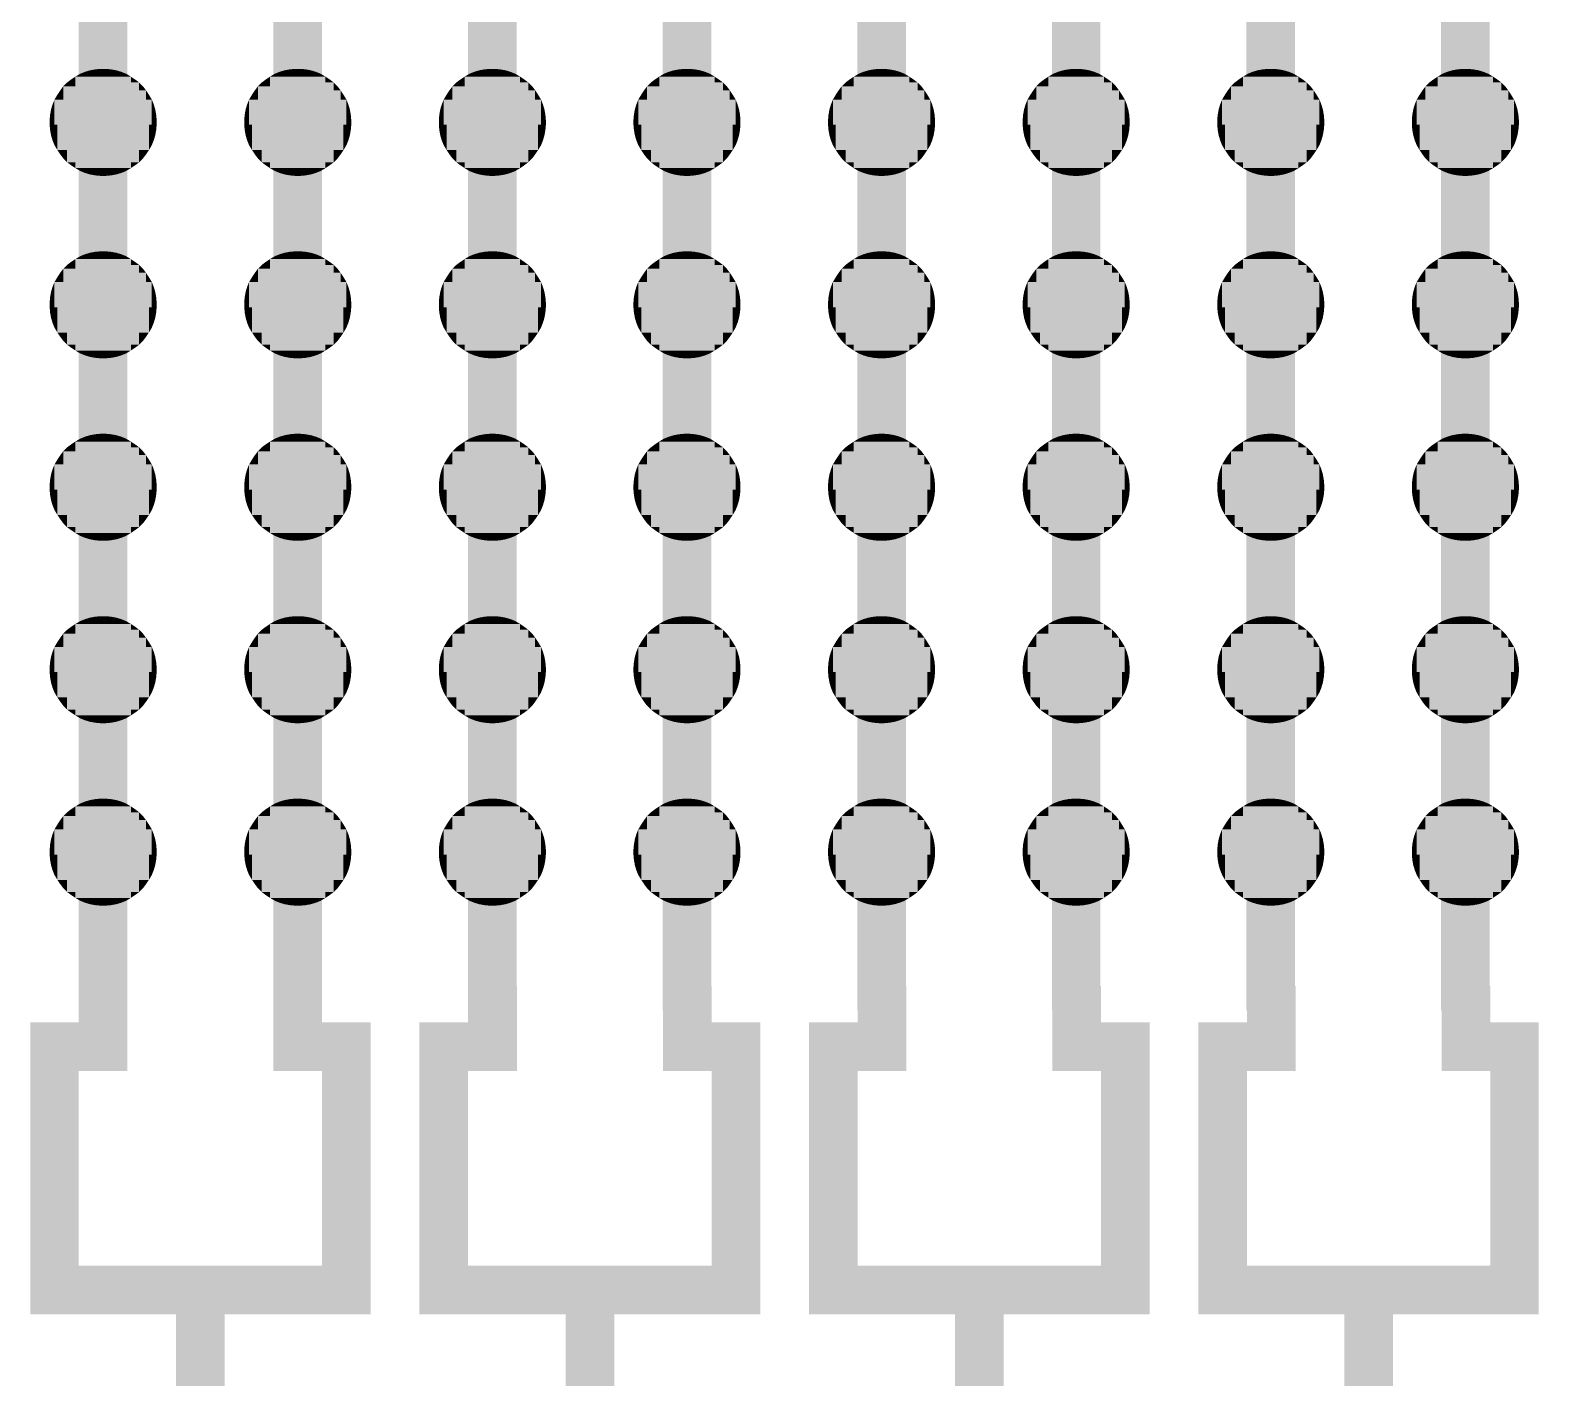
# Model space of a CAD drawing. Extents: x -40166 to 40284, y -45890 to 44060.
# Drawn here: x 2659 to 5760, y 12554 to 15325 of the extents above; entities that cross this region are included whole.
import ezdxf

# ---------------------------------------------------------------- set-up
doc = ezdxf.new("R2010")
doc.units = 0
for name, color, linetype in [('10', 12, 'CONTINUOUS'), ('11', 13, 'CONTINUOUS'), ('12', 14, 'CONTINUOUS'), ('13', 15, 'CONTINUOUS'), ('14', 16, 'CONTINUOUS'), ('15', 17, 'CONTINUOUS'), ('16', 18, 'CONTINUOUS'), ('17', 19, 'CONTINUOUS'), ('18', 20, 'CONTINUOUS'), ('19', 21, 'CONTINUOUS'), ('20', 22, 'CONTINUOUS'), ('21', 23, 'CONTINUOUS'), ('22', 24, 'CONTINUOUS'), ('23', 25, 'CONTINUOUS'), ('24', 26, 'CONTINUOUS'), ('25', 27, 'CONTINUOUS'), ('26', 28, 'CONTINUOUS'), ('27', 29, 'CONTINUOUS'), ('28', 30, 'CONTINUOUS'), ('29', 31, 'CONTINUOUS'), ('3', 6, 'CONTINUOUS'), ('30', 32, 'CONTINUOUS'), ('31', 33, 'CONTINUOUS'), ('32', 34, 'CONTINUOUS'), ('33', 35, 'CONTINUOUS'), ('34', 36, 'CONTINUOUS'), ('35', 37, 'CONTINUOUS'), ('36', 38, 'CONTINUOUS'), ('37', 39, 'CONTINUOUS'), ('38', 40, 'CONTINUOUS'), ('39', 41, 'CONTINUOUS'), ('40', 42, 'CONTINUOUS'), ('41', 43, 'CONTINUOUS'), ('42', 44, 'CONTINUOUS'), ('43', 45, 'CONTINUOUS'), ('44', 46, 'CONTINUOUS'), ('45', 47, 'CONTINUOUS'), ('46', 48, 'CONTINUOUS'), ('47', 49, 'CONTINUOUS'), ('48', 50, 'CONTINUOUS'), ('49', 51, 'CONTINUOUS'), ('5', 7, 'CONTINUOUS'), ('50', 52, 'CONTINUOUS'), ('6', 8, 'CONTINUOUS'), ('7', 9, 'CONTINUOUS'), ('8', 10, 'CONTINUOUS'), ('9', 11, 'CONTINUOUS'), ('L1D0_square', 2, 'CONTINUOUS'), ('L2D0_round', 3, 'CONTINUOUS')]:
    doc.layers.add(name, color=color, linetype=linetype)

# ---------------------------------------------------------------- blocks, each defined once
blk = doc.blocks.new('CIRCLE$5')
at = {"layer": 'L1D0_square'}
for points in [[(-74, 82), (-66, 88), (-57, 82), (-57, 94)], [(-57, 94), (-47, 100), (-27, 94), (-27, 100)], [(-57, 74), (-57, 94), (-5, 74), (-5, 94)], [(-47, 100), (-37, 104), (-27, 100), (-27, 107)], [(-27, 107), (-16, 109), (-5, 107), (-5, 110)], [(-27, 94), (-27, 107), (-5, 94), (-5, 107)], [(-5, 107), (-5, 110), (5, 107), (5, 110)], [(-5, 94), (-5, 107), (27, 94), (27, 107)], [(-5, 82), (-5, 94), (57, 82), (57, 94)], [(5, 107), (5, 110), (16, 107), (16, 109)], [(16, 107), (16, 109), (27, 107)], [(27, 100), (27, 107), (47, 100), (37, 104)], [(27, 94), (27, 100), (57, 94), (47, 100)], [(57, 82), (57, 94), (74, 82), (66, 88)], [(-94, 57), (-88, 66), (-82, 57), (-82, 74)], [(-82, 74), (-74, 82), (-57, 74), (-57, 82)], [(-82, 47), (-82, 74), (-5, 47), (-5, 74)], [(-5, 66), (-5, 82), (74, 66), (74, 82)], [(-5, 47), (-5, 66), (88, 47), (88, 66)], [(74, 66), (74, 82), (88, 66), (82, 74)], [(88, 47), (88, 66), (100, 47), (94, 57)], [(-107, 27), (-104, 37), (-100, 27), (-100, 47)], [(-100, 47), (-94, 57), (-82, 47), (-82, 57)], [(-100, -5), (-100, 47), (100, -5), (100, 47)], [(100, 27), (100, 47), (107, 27), (104, 37)], [(-110, 5), (-109, 16), (-100, 5), (-100, 16)], [(-110, -5), (-110, 5), (-100, -5), (-100, 5)], [(-109, 16), (-107, 27), (-100, 16), (-100, 27)], [(100, 16), (100, 27), (109, 16), (107, 27)], [(100, 5), (100, 16), (110, 5), (109, 16)], [(100, -5), (100, 5), (110, -5), (110, 5)], [(-109, -16), (-110, -5), (-94, -16), (-94, -5)], [(-107, -27), (-109, -16), (-94, -27), (-94, -16)], [(-104, -37), (-107, -27), (-94, -37), (-94, -27)], [(-94, -57), (-94, -5), (94, -57), (94, -5)], [(94, -16), (94, -5), (109, -16), (110, -5)], [(94, -27), (94, -16), (107, -27), (109, -16)], [(94, -37), (94, -27), (104, -37), (107, -27)], [(-100, -47), (-104, -37), (-94, -47), (-94, -37)], [(-94, -57), (-100, -47), (-94, -47)], [(-88, -66), (-94, -57), (-74, -66), (-74, -57)], [(-74, -82), (-74, -57), (-5, -82), (-5, -57)], [(-5, -82), (-5, -57), (74, -82), (74, -57)], [(74, -66), (74, -57), (88, -66), (94, -57)], [(94, -57), (94, -37), (100, -47), (104, -37)], [(-82, -74), (-88, -66), (-74, -74), (-74, -66)], [(-74, -82), (-82, -74), (-74, -74)], [(-57, -94), (-66, -88), (-57, -82), (-74, -82)], [(-57, -94), (-57, -82), (-5, -94), (-5, -82)], [(-5, -94), (-5, -82), (57, -94), (57, -82)], [(57, -94), (57, -82), (66, -88), (74, -82)], [(74, -82), (74, -66), (82, -74), (88, -66)], [(-47, -100), (-57, -94), (-27, -100), (-27, -94)], [(-27, -107), (-37, -104), (-27, -100), (-47, -100)], [(-27, -107), (-27, -94), (-5, -107), (-5, -94)], [(-5, -110), (-16, -109), (-5, -107), (-27, -107)], [(-5, -107), (-5, -94), (27, -107), (27, -94)], [(-5, -110), (-5, -107), (5, -110), (5, -107)], [(5, -110), (5, -107), (16, -109), (16, -107)], [(16, -109), (16, -107), (27, -107)], [(27, -100), (27, -94), (47, -100), (57, -94)], [(27, -107), (27, -100), (37, -104), (47, -100)]]:
    blk.add_solid(points, dxfattribs=at)
blk = doc.blocks.new('chamber')
at = {"layer": '10'}
for points in [[(-85, -250), (-85, 25), (-84, -250), (-84, 25)], [(-67, -250), (-67, 25), (-66, -250), (-66, 25)]]:
    blk.add_solid(points, dxfattribs=at)
at = {"layer": '11'}
for points in [[(-86, -250), (-86, 25), (-85, -250), (-85, 25)], [(-66, -250), (-66, 25), (-65, -250), (-65, 25)]]:
    blk.add_solid(points, dxfattribs=at)
at = {"layer": '12'}
for points in [[(-87, -250), (-87, 25), (-86, -250), (-86, 25)], [(-65, -250), (-65, 25), (-64, -250), (-64, 25)]]:
    blk.add_solid(points, dxfattribs=at)
at = {"layer": '13'}
for points in [[(-88, -250), (-88, 25), (-87, -250), (-87, 25)], [(-64, -250), (-64, 25), (-63, -250), (-63, 25)]]:
    blk.add_solid(points, dxfattribs=at)
at = {"layer": '14'}
for points in [[(-89, -250), (-89, 25), (-88, -250), (-88, 25)], [(-63, -250), (-63, 25), (-62, -250), (-62, 25)]]:
    blk.add_solid(points, dxfattribs=at)
at = {"layer": '15'}
for points in [[(-90, -250), (-90, 25), (-89, -250), (-89, 25)], [(-62, -250), (-62, 25), (-61, -250), (-61, 25)]]:
    blk.add_solid(points, dxfattribs=at)
at = {"layer": '16'}
for points in [[(-91, -250), (-91, 25), (-90, -250), (-90, 25)], [(-61, -250), (-61, 25), (-60, -250), (-60, 25)]]:
    blk.add_solid(points, dxfattribs=at)
at = {"layer": '17'}
for points in [[(-92, -250), (-92, 25), (-91, -250), (-91, 25)], [(-60, -250), (-60, 25), (-59, -250), (-59, 25)]]:
    blk.add_solid(points, dxfattribs=at)
at = {"layer": '18'}
for points in [[(-93, -250), (-93, 25), (-92, -250), (-92, 25)], [(-59, -250), (-59, 25), (-58, -250), (-58, 25)]]:
    blk.add_solid(points, dxfattribs=at)
at = {"layer": '19'}
for points in [[(-94, -250), (-94, 25), (-93, -250), (-93, 25)], [(-58, -250), (-58, 25), (-57, -250), (-57, 25)]]:
    blk.add_solid(points, dxfattribs=at)
at = {"layer": '20'}
for points in [[(-95, -250), (-95, 25), (-94, -250), (-94, 25)], [(-57, -250), (-57, 25), (-56, -250), (-56, 25)]]:
    blk.add_solid(points, dxfattribs=at)
at = {"layer": '21'}
for points in [[(-96, -250), (-96, 25), (-95, -250), (-95, 25)], [(-56, -250), (-56, 25), (-55, -250), (-55, 25)]]:
    blk.add_solid(points, dxfattribs=at)
at = {"layer": '22'}
for points in [[(-97, -250), (-97, 25), (-96, -250), (-96, 25)], [(-55, -250), (-55, 25), (-54, -250), (-54, 25)]]:
    blk.add_solid(points, dxfattribs=at)
at = {"layer": '23'}
for points in [[(-98, -250), (-98, 25), (-97, -250), (-97, 25)], [(-54, -250), (-54, 25), (-53, -250), (-53, 25)]]:
    blk.add_solid(points, dxfattribs=at)
at = {"layer": '24'}
for points in [[(-99, -250), (-99, 25), (-98, -250), (-98, 25)], [(-53, -250), (-53, 25), (-52, -250), (-52, 25)]]:
    blk.add_solid(points, dxfattribs=at)
at = {"layer": '25'}
for points in [[(-100, -250), (-100, 25), (-99, -250), (-99, 25)], [(-52, -250), (-52, 25), (-51, -250), (-51, 25)]]:
    blk.add_solid(points, dxfattribs=at)
at = {"layer": '26'}
for points in [[(-101, -250), (-101, 25), (-100, -250), (-100, 25)], [(-51, -250), (-51, 25), (-50, -250), (-50, 25)]]:
    blk.add_solid(points, dxfattribs=at)
at = {"layer": '27'}
for points in [[(-102, -250), (-102, 25), (-101, -250), (-101, 25)], [(-50, -250), (-50, 25), (-49, -250), (-49, 25)]]:
    blk.add_solid(points, dxfattribs=at)
at = {"layer": '28'}
for points in [[(-103, -250), (-103, 25), (-102, -250), (-102, 25)], [(-49, -250), (-49, 25), (-48, -250), (-48, 25)]]:
    blk.add_solid(points, dxfattribs=at)
at = {"layer": '29'}
for points in [[(-104, -250), (-104, 25), (-103, -250), (-103, 25)], [(-48, -250), (-48, 25), (-47, -250), (-47, 25)]]:
    blk.add_solid(points, dxfattribs=at)
at = {"layer": '3'}
for points in [[(-78, -250), (-78, 25), (-76, -250), (-76, 25)], [(-75, -250), (-75, 25), (-73, -250), (-73, 25)]]:
    blk.add_solid(points, dxfattribs=at)
at = {"layer": '30'}
for points in [[(-105, -250), (-105, 25), (-104, -250), (-104, 25)], [(-47, -250), (-47, 25), (-46, -250), (-46, 25)]]:
    blk.add_solid(points, dxfattribs=at)
at = {"layer": '31'}
for points in [[(-106, -250), (-106, 25), (-105, -250), (-105, 25)], [(-46, -250), (-46, 25), (-45, -250), (-45, 25)]]:
    blk.add_solid(points, dxfattribs=at)
at = {"layer": '32'}
for points in [[(-107, -250), (-107, 25), (-106, -250), (-106, 25)], [(-45, -250), (-45, 25), (-44, -250), (-44, 25)]]:
    blk.add_solid(points, dxfattribs=at)
at = {"layer": '33'}
for points in [[(-108, -250), (-108, 25), (-107, -250), (-107, 25)], [(-44, -250), (-44, 25), (-43, -250), (-43, 25)]]:
    blk.add_solid(points, dxfattribs=at)
at = {"layer": '34'}
for points in [[(-109, -250), (-109, 25), (-108, -250), (-108, 25)], [(-43, -250), (-43, 25), (-42, -250), (-42, 25)]]:
    blk.add_solid(points, dxfattribs=at)
at = {"layer": '35'}
for points in [[(-110, -250), (-110, 25), (-109, -250), (-109, 25)], [(-42, -250), (-42, 25), (-41, -250), (-41, 25)]]:
    blk.add_solid(points, dxfattribs=at)
at = {"layer": '36'}
for points in [[(-111, -250), (-111, 25), (-110, -250), (-110, 25)], [(-41, -250), (-41, 25), (-40, -250), (-40, 25)]]:
    blk.add_solid(points, dxfattribs=at)
at = {"layer": '37'}
for points in [[(-112, -250), (-112, 25), (-111, -250), (-111, 25)], [(-40, -250), (-40, 25), (-39, -250), (-39, 25)]]:
    blk.add_solid(points, dxfattribs=at)
at = {"layer": '38'}
for points in [[(-113, -250), (-113, 25), (-112, -250), (-112, 25)], [(-39, -250), (-39, 25), (-38, -250), (-38, 25)]]:
    blk.add_solid(points, dxfattribs=at)
at = {"layer": '39'}
for points in [[(-114, -250), (-114, 25), (-113, -250), (-113, 25)], [(-38, -250), (-38, 25), (-37, -250), (-37, 25)]]:
    blk.add_solid(points, dxfattribs=at)
at = {"layer": '40'}
for points in [[(-115, -250), (-115, 25), (-114, -250), (-114, 25)], [(-37, -250), (-37, 25), (-36, -250), (-36, 25)]]:
    blk.add_solid(points, dxfattribs=at)
at = {"layer": '41'}
for points in [[(-116, -250), (-116, 25), (-115, -250), (-115, 25)], [(-36, -250), (-36, 25), (-35, -250), (-35, 25)]]:
    blk.add_solid(points, dxfattribs=at)
at = {"layer": '42'}
for points in [[(-117, -250), (-117, 25), (-116, -250), (-116, 25)], [(-35, -250), (-35, 25), (-34, -250), (-34, 25)]]:
    blk.add_solid(points, dxfattribs=at)
at = {"layer": '43'}
for points in [[(-118, -250), (-118, 25), (-117, -250), (-117, 25)], [(-34, -250), (-34, 25), (-33, -250), (-33, 25)]]:
    blk.add_solid(points, dxfattribs=at)
at = {"layer": '44'}
for points in [[(-119, -250), (-119, 25), (-118, -250), (-118, 25)], [(-33, -250), (-33, 25), (-32, -250), (-32, 25)]]:
    blk.add_solid(points, dxfattribs=at)
at = {"layer": '45'}
for points in [[(-120, -250), (-120, 25), (-119, -250), (-119, 25)], [(-32, -250), (-32, 25), (-31, -250), (-31, 25)]]:
    blk.add_solid(points, dxfattribs=at)
at = {"layer": '46'}
for points in [[(-121, -250), (-121, 25), (-120, -250), (-120, 25)], [(-31, -250), (-31, 25), (-30, -250), (-30, 25)]]:
    blk.add_solid(points, dxfattribs=at)
at = {"layer": '47'}
for points in [[(-122, -250), (-122, 25), (-121, -250), (-121, 25)], [(-30, -250), (-30, 25), (-29, -250), (-29, 25)]]:
    blk.add_solid(points, dxfattribs=at)
at = {"layer": '48'}
for points in [[(-123, -250), (-123, 25), (-122, -250), (-122, 25)], [(-29, -250), (-29, 25), (-28, -250), (-28, 25)]]:
    blk.add_solid(points, dxfattribs=at)
at = {"layer": '49'}
for points in [[(-124, -250), (-124, 25), (-123, -250), (-123, 25)], [(-28, -250), (-28, 25), (-27, -250), (-27, 25)]]:
    blk.add_solid(points, dxfattribs=at)
at = {"layer": '5'}
for points in [[(-80, -250), (-80, 25), (-78, -250), (-78, 25)], [(-73, -250), (-73, 25), (-71, -250), (-71, 25)]]:
    blk.add_solid(points, dxfattribs=at)
at = {"layer": '50'}
for points in [[(-125, -250), (-125, 25), (-124, -250), (-124, 25)], [(-27, -250), (-27, 25), (-26, -250), (-26, 25)], [(-26, -250), (-26, 25), (-25, -250), (-25, 25)]]:
    blk.add_solid(points, dxfattribs=at)
at = {"layer": '6'}
for points in [[(-81, -250), (-81, 25), (-80, -250), (-80, 25)], [(-71, -250), (-71, 25), (-70, -250), (-70, 25)]]:
    blk.add_solid(points, dxfattribs=at)
at = {"layer": '7'}
for points in [[(-82, -250), (-82, 25), (-81, -250), (-81, 25)], [(-70, -250), (-70, 25), (-69, -250), (-69, 25)]]:
    blk.add_solid(points, dxfattribs=at)
at = {"layer": '8'}
for points in [[(-83, -250), (-83, 25), (-82, -250), (-82, 25)], [(-69, -250), (-69, 25), (-68, -250), (-68, 25)]]:
    blk.add_solid(points, dxfattribs=at)
at = {"layer": '9'}
for points in [[(-84, -250), (-84, 25), (-83, -250), (-83, 25)], [(-68, -250), (-68, 25), (-67, -250), (-67, 25)]]:
    blk.add_solid(points, dxfattribs=at)
at = {"layer": 'L2D0_round'}
blk.add_solid([(-125, -250), (-125, 25), (-25, -250), (-25, 25)], dxfattribs=at)
blk.add_blockref('CIRCLE$5', (-75, 75))
blk = doc.blocks.new('device')
at = {"layer": '10'}
for points in [[(-1425, -4292), (-1425, -4291), (-725, -4292), (-725, -4291)], [(-1425, -4310), (-1425, -4309), (-725, -4310), (-725, -4309)], [(-625, -4292), (-625, -4291), (76, -4292), (76, -4291)], [(-625, -4310), (-625, -4309), (76, -4310), (76, -4309)], [(176, -4292), (176, -4291), (876, -4292), (876, -4291)], [(176, -4310), (176, -4309), (876, -4310), (876, -4309)], [(976, -4292), (976, -4291), (1676, -4292), (1676, -4291)], [(976, -4310), (976, -4309), (1676, -4310), (1676, -4309)]]:
    blk.add_solid(points, dxfattribs=at)
at = {"layer": '11'}
for points in [[(-1425, -4291), (-1425, -4290), (-725, -4291), (-725, -4290)], [(-1425, -4311), (-1425, -4310), (-725, -4311), (-725, -4310)], [(-625, -4291), (-625, -4290), (76, -4291), (76, -4290)], [(-625, -4311), (-625, -4310), (76, -4311), (76, -4310)], [(176, -4291), (176, -4290), (876, -4291), (876, -4290)], [(176, -4311), (176, -4310), (876, -4311), (876, -4310)], [(976, -4291), (976, -4290), (1676, -4291), (1676, -4290)], [(976, -4311), (976, -4310), (1676, -4311), (1676, -4310)]]:
    blk.add_solid(points, dxfattribs=at)
at = {"layer": '12'}
for points in [[(-1425, -4290), (-1425, -4289), (-725, -4290), (-725, -4289)], [(-625, -4290), (-625, -4289), (76, -4290), (76, -4289)], [(176, -4290), (176, -4289), (876, -4290), (876, -4289)], [(976, -4290), (976, -4289), (1676, -4290), (1676, -4289)], [(-1425, -4312), (-1425, -4311), (-725, -4312), (-725, -4311)], [(-625, -4312), (-625, -4311), (76, -4312), (76, -4311)], [(176, -4312), (176, -4311), (876, -4312), (876, -4311)], [(976, -4312), (976, -4311), (1676, -4312), (1676, -4311)]]:
    blk.add_solid(points, dxfattribs=at)
at = {"layer": '13'}
for points in [[(-1425, -4289), (-1425, -4288), (-725, -4289), (-725, -4288)], [(-625, -4289), (-625, -4288), (76, -4289), (76, -4288)], [(176, -4289), (176, -4288), (876, -4289), (876, -4288)], [(976, -4289), (976, -4288), (1676, -4289), (1676, -4288)], [(-1425, -4313), (-1425, -4312), (-725, -4313), (-725, -4312)], [(-625, -4313), (-625, -4312), (76, -4313), (76, -4312)], [(176, -4313), (176, -4312), (876, -4313), (876, -4312)], [(976, -4313), (976, -4312), (1676, -4313), (1676, -4312)]]:
    blk.add_solid(points, dxfattribs=at)
at = {"layer": '14'}
for points in [[(-1425, -4288), (-1425, -4287), (-725, -4288), (-725, -4287)], [(-625, -4288), (-625, -4287), (76, -4288), (76, -4287)], [(176, -4288), (176, -4287), (876, -4288), (876, -4287)], [(976, -4288), (976, -4287), (1676, -4288), (1676, -4287)], [(-1425, -4314), (-1425, -4313), (-725, -4314), (-725, -4313)], [(-625, -4314), (-625, -4313), (76, -4314), (76, -4313)], [(176, -4314), (176, -4313), (876, -4314), (876, -4313)], [(976, -4314), (976, -4313), (1676, -4314), (1676, -4313)]]:
    blk.add_solid(points, dxfattribs=at)
at = {"layer": '15'}
for points in [[(-1425, -4287), (-1425, -4286), (-725, -4287), (-725, -4286)], [(-625, -4287), (-625, -4286), (76, -4287), (76, -4286)], [(176, -4287), (176, -4286), (876, -4287), (876, -4286)], [(976, -4287), (976, -4286), (1676, -4287), (1676, -4286)], [(-1425, -4315), (-1425, -4314), (-725, -4315), (-725, -4314)], [(-625, -4315), (-625, -4314), (76, -4315), (76, -4314)], [(176, -4315), (176, -4314), (876, -4315), (876, -4314)], [(976, -4315), (976, -4314), (1676, -4315), (1676, -4314)]]:
    blk.add_solid(points, dxfattribs=at)
at = {"layer": '16'}
for points in [[(-1425, -4286), (-1425, -4285), (-725, -4286), (-725, -4285)], [(-625, -4286), (-625, -4285), (76, -4286), (76, -4285)], [(176, -4286), (176, -4285), (876, -4286), (876, -4285)], [(976, -4286), (976, -4285), (1676, -4286), (1676, -4285)], [(-1425, -4316), (-1425, -4315), (-725, -4316), (-725, -4315)], [(-625, -4316), (-625, -4315), (76, -4316), (76, -4315)], [(176, -4316), (176, -4315), (876, -4316), (876, -4315)], [(976, -4316), (976, -4315), (1676, -4316), (1676, -4315)]]:
    blk.add_solid(points, dxfattribs=at)
at = {"layer": '17'}
for points in [[(-1425, -4285), (-1425, -4284), (-725, -4285), (-725, -4284)], [(-625, -4285), (-625, -4284), (76, -4285), (76, -4284)], [(176, -4285), (176, -4284), (876, -4285), (876, -4284)], [(976, -4285), (976, -4284), (1676, -4285), (1676, -4284)], [(-1425, -4317), (-1425, -4316), (-725, -4317), (-725, -4316)], [(-625, -4317), (-625, -4316), (76, -4317), (76, -4316)], [(176, -4317), (176, -4316), (876, -4317), (876, -4316)], [(976, -4317), (976, -4316), (1676, -4317), (1676, -4316)]]:
    blk.add_solid(points, dxfattribs=at)
at = {"layer": '18'}
for points in [[(-1425, -4284), (-1425, -4283), (-725, -4284), (-725, -4283)], [(-625, -4284), (-625, -4283), (76, -4284), (76, -4283)], [(176, -4284), (176, -4283), (876, -4284), (876, -4283)], [(976, -4284), (976, -4283), (1676, -4284), (1676, -4283)], [(-1425, -4318), (-1425, -4317), (-725, -4318), (-725, -4317)], [(-625, -4318), (-625, -4317), (76, -4318), (76, -4317)], [(176, -4318), (176, -4317), (876, -4318), (876, -4317)], [(976, -4318), (976, -4317), (1676, -4318), (1676, -4317)]]:
    blk.add_solid(points, dxfattribs=at)
at = {"layer": '19'}
for points in [[(-1425, -4283), (-1425, -4282), (-725, -4283), (-725, -4282)], [(-625, -4283), (-625, -4282), (76, -4283), (76, -4282)], [(176, -4283), (176, -4282), (876, -4283), (876, -4282)], [(976, -4283), (976, -4282), (1676, -4283), (1676, -4282)], [(-1425, -4319), (-1425, -4318), (-725, -4319), (-725, -4318)], [(-625, -4319), (-625, -4318), (76, -4319), (76, -4318)], [(176, -4319), (176, -4318), (876, -4319), (876, -4318)], [(976, -4319), (976, -4318), (1676, -4319), (1676, -4318)]]:
    blk.add_solid(points, dxfattribs=at)
at = {"layer": '20'}
for points in [[(-1425, -4282), (-1425, -4281), (-725, -4282), (-725, -4281)], [(-625, -4282), (-625, -4281), (76, -4282), (76, -4281)], [(176, -4282), (176, -4281), (876, -4282), (876, -4281)], [(976, -4282), (976, -4281), (1676, -4282), (1676, -4281)], [(-1425, -4320), (-1425, -4319), (-725, -4320), (-725, -4319)], [(-625, -4320), (-625, -4319), (76, -4320), (76, -4319)], [(176, -4320), (176, -4319), (876, -4320), (876, -4319)], [(976, -4320), (976, -4319), (1676, -4320), (1676, -4319)]]:
    blk.add_solid(points, dxfattribs=at)
at = {"layer": '21'}
for points in [[(-1425, -4281), (-1425, -4280), (-725, -4281), (-725, -4280)], [(-625, -4281), (-625, -4280), (76, -4281), (76, -4280)], [(176, -4281), (176, -4280), (876, -4281), (876, -4280)], [(976, -4281), (976, -4280), (1676, -4281), (1676, -4280)], [(-1425, -4321), (-1425, -4320), (-725, -4321), (-725, -4320)], [(-625, -4321), (-625, -4320), (76, -4321), (76, -4320)], [(176, -4321), (176, -4320), (876, -4321), (876, -4320)], [(976, -4321), (976, -4320), (1676, -4321), (1676, -4320)]]:
    blk.add_solid(points, dxfattribs=at)
at = {"layer": '22'}
for points in [[(-1425, -4280), (-1425, -4279), (-725, -4280), (-725, -4279)], [(-625, -4280), (-625, -4279), (76, -4280), (76, -4279)], [(176, -4280), (176, -4279), (876, -4280), (876, -4279)], [(976, -4280), (976, -4279), (1676, -4280), (1676, -4279)], [(-1425, -4322), (-1425, -4321), (-725, -4322), (-725, -4321)], [(-625, -4322), (-625, -4321), (76, -4322), (76, -4321)], [(176, -4322), (176, -4321), (876, -4322), (876, -4321)], [(976, -4322), (976, -4321), (1676, -4322), (1676, -4321)]]:
    blk.add_solid(points, dxfattribs=at)
at = {"layer": '23'}
for points in [[(-1425, -4279), (-1425, -4278), (-725, -4279), (-725, -4278)], [(-625, -4279), (-625, -4278), (76, -4279), (76, -4278)], [(176, -4279), (176, -4278), (876, -4279), (876, -4278)], [(976, -4279), (976, -4278), (1676, -4279), (1676, -4278)], [(-1425, -4323), (-1425, -4322), (-725, -4323), (-725, -4322)], [(-625, -4323), (-625, -4322), (76, -4323), (76, -4322)], [(176, -4323), (176, -4322), (876, -4323), (876, -4322)], [(976, -4323), (976, -4322), (1676, -4323), (1676, -4322)]]:
    blk.add_solid(points, dxfattribs=at)
at = {"layer": '24'}
for points in [[(-1425, -4278), (-1425, -4277), (-725, -4278), (-725, -4277)], [(-625, -4278), (-625, -4277), (76, -4278), (76, -4277)], [(176, -4278), (176, -4277), (876, -4278), (876, -4277)], [(976, -4278), (976, -4277), (1676, -4278), (1676, -4277)], [(-1425, -4324), (-1425, -4323), (-725, -4324), (-725, -4323)], [(-625, -4324), (-625, -4323), (76, -4324), (76, -4323)], [(176, -4324), (176, -4323), (876, -4324), (876, -4323)], [(976, -4324), (976, -4323), (1676, -4324), (1676, -4323)]]:
    blk.add_solid(points, dxfattribs=at)
at = {"layer": '25'}
for points in [[(-1425, -4277), (-1425, -4276), (-725, -4277), (-725, -4276)], [(-625, -4277), (-625, -4276), (76, -4277), (76, -4276)], [(176, -4277), (176, -4276), (876, -4277), (876, -4276)], [(976, -4277), (976, -4276), (1676, -4277), (1676, -4276)], [(-1425, -4325), (-1425, -4324), (-725, -4325), (-725, -4324)], [(-625, -4325), (-625, -4324), (76, -4325), (76, -4324)], [(176, -4325), (176, -4324), (876, -4325), (876, -4324)], [(976, -4325), (976, -4324), (1676, -4325), (1676, -4324)]]:
    blk.add_solid(points, dxfattribs=at)
at = {"layer": '26'}
for points in [[(-1425, -4276), (-1425, -4275), (-725, -4276), (-725, -4275)], [(-625, -4276), (-625, -4275), (76, -4276), (76, -4275)], [(176, -4276), (176, -4275), (876, -4276), (876, -4275)], [(976, -4276), (976, -4275), (1676, -4276), (1676, -4275)], [(-1425, -4326), (-1425, -4325), (-725, -4326), (-725, -4325)], [(-625, -4326), (-625, -4325), (76, -4326), (76, -4325)], [(176, -4326), (176, -4325), (876, -4326), (876, -4325)], [(976, -4326), (976, -4325), (1676, -4326), (1676, -4325)]]:
    blk.add_solid(points, dxfattribs=at)
at = {"layer": '27'}
for points in [[(-1425, -4275), (-1425, -4274), (-725, -4275), (-725, -4274)], [(-625, -4275), (-625, -4274), (76, -4275), (76, -4274)], [(176, -4275), (176, -4274), (876, -4275), (876, -4274)], [(976, -4275), (976, -4274), (1676, -4275), (1676, -4274)], [(-1425, -4327), (-1425, -4326), (-725, -4327), (-725, -4326)], [(-625, -4327), (-625, -4326), (76, -4327), (76, -4326)], [(176, -4327), (176, -4326), (876, -4327), (876, -4326)], [(976, -4327), (976, -4326), (1676, -4327), (1676, -4326)]]:
    blk.add_solid(points, dxfattribs=at)
at = {"layer": '28'}
for points in [[(-1425, -4274), (-1425, -4273), (-725, -4274), (-725, -4273)], [(-625, -4274), (-625, -4273), (76, -4274), (76, -4273)], [(176, -4274), (176, -4273), (876, -4274), (876, -4273)], [(976, -4274), (976, -4273), (1676, -4274), (1676, -4273)], [(-1425, -4328), (-1425, -4327), (-725, -4328), (-725, -4327)], [(-625, -4328), (-625, -4327), (76, -4328), (76, -4327)], [(176, -4328), (176, -4327), (876, -4328), (876, -4327)], [(976, -4328), (976, -4327), (1676, -4328), (1676, -4327)]]:
    blk.add_solid(points, dxfattribs=at)
at = {"layer": '29'}
for points in [[(-1425, -4273), (-1425, -4272), (-725, -4273), (-725, -4272)], [(-625, -4273), (-625, -4272), (76, -4273), (76, -4272)], [(176, -4273), (176, -4272), (876, -4273), (876, -4272)], [(976, -4273), (976, -4272), (1676, -4273), (1676, -4272)], [(-1425, -4329), (-1425, -4328), (-725, -4329), (-725, -4328)], [(-625, -4329), (-625, -4328), (76, -4329), (76, -4328)], [(176, -4329), (176, -4328), (876, -4329), (876, -4328)], [(976, -4329), (976, -4328), (1676, -4329), (1676, -4328)]]:
    blk.add_solid(points, dxfattribs=at)
at = {"layer": '3'}
for points in [[(-1425, -4300), (-1425, -4298), (-725, -4300), (-725, -4298)], [(-1425, -4303), (-1425, -4301), (-725, -4303), (-725, -4301)], [(-625, -4300), (-625, -4298), (76, -4300), (76, -4298)], [(-625, -4303), (-625, -4301), (76, -4303), (76, -4301)], [(176, -4300), (176, -4298), (876, -4300), (876, -4298)], [(176, -4303), (176, -4301), (876, -4303), (876, -4301)], [(976, -4300), (976, -4298), (1676, -4300), (1676, -4298)], [(976, -4303), (976, -4301), (1676, -4303), (1676, -4301)]]:
    blk.add_solid(points, dxfattribs=at)
at = {"layer": '30'}
for points in [[(-1425, -4272), (-1425, -4271), (-725, -4272), (-725, -4271)], [(-625, -4272), (-625, -4271), (76, -4272), (76, -4271)], [(176, -4272), (176, -4271), (876, -4272), (876, -4271)], [(976, -4272), (976, -4271), (1676, -4272), (1676, -4271)], [(-1425, -4330), (-1425, -4329), (-725, -4330), (-725, -4329)], [(-625, -4330), (-625, -4329), (76, -4330), (76, -4329)], [(176, -4330), (176, -4329), (876, -4330), (876, -4329)], [(976, -4330), (976, -4329), (1676, -4330), (1676, -4329)]]:
    blk.add_solid(points, dxfattribs=at)
at = {"layer": '31'}
for points in [[(-1425, -4271), (-1425, -4270), (-725, -4271), (-725, -4270)], [(-625, -4271), (-625, -4270), (76, -4271), (76, -4270)], [(176, -4271), (176, -4270), (876, -4271), (876, -4270)], [(976, -4271), (976, -4270), (1676, -4271), (1676, -4270)], [(-1425, -4331), (-1425, -4330), (-725, -4331), (-725, -4330)], [(-625, -4331), (-625, -4330), (76, -4331), (76, -4330)], [(176, -4331), (176, -4330), (876, -4331), (876, -4330)], [(976, -4331), (976, -4330), (1676, -4331), (1676, -4330)]]:
    blk.add_solid(points, dxfattribs=at)
at = {"layer": '32'}
for points in [[(-1425, -4270), (-1425, -4269), (-725, -4270), (-725, -4269)], [(-625, -4270), (-625, -4269), (76, -4270), (76, -4269)], [(176, -4270), (176, -4269), (876, -4270), (876, -4269)], [(976, -4270), (976, -4269), (1676, -4270), (1676, -4269)], [(-1425, -4332), (-1425, -4331), (-725, -4332), (-725, -4331)], [(-625, -4332), (-625, -4331), (76, -4332), (76, -4331)], [(176, -4332), (176, -4331), (876, -4332), (876, -4331)], [(976, -4332), (976, -4331), (1676, -4332), (1676, -4331)]]:
    blk.add_solid(points, dxfattribs=at)
at = {"layer": '33'}
for points in [[(-1425, -4269), (-1425, -4268), (-725, -4269), (-725, -4268)], [(-625, -4269), (-625, -4268), (76, -4269), (76, -4268)], [(176, -4269), (176, -4268), (876, -4269), (876, -4268)], [(976, -4269), (976, -4268), (1676, -4269), (1676, -4268)], [(-1425, -4333), (-1425, -4332), (-725, -4333), (-725, -4332)], [(-625, -4333), (-625, -4332), (76, -4333), (76, -4332)], [(176, -4333), (176, -4332), (876, -4333), (876, -4332)], [(976, -4333), (976, -4332), (1676, -4333), (1676, -4332)]]:
    blk.add_solid(points, dxfattribs=at)
at = {"layer": '34'}
for points in [[(-1425, -4268), (-1425, -4267), (-725, -4268), (-725, -4267)], [(-625, -4268), (-625, -4267), (76, -4268), (76, -4267)], [(176, -4268), (176, -4267), (876, -4268), (876, -4267)], [(976, -4268), (976, -4267), (1676, -4268), (1676, -4267)], [(-1425, -4334), (-1425, -4333), (-725, -4334), (-725, -4333)], [(-625, -4334), (-625, -4333), (76, -4334), (76, -4333)], [(176, -4334), (176, -4333), (876, -4334), (876, -4333)], [(976, -4334), (976, -4333), (1676, -4334), (1676, -4333)]]:
    blk.add_solid(points, dxfattribs=at)
at = {"layer": '35'}
for points in [[(-1425, -4267), (-1425, -4266), (-725, -4267), (-725, -4266)], [(-625, -4267), (-625, -4266), (76, -4267), (76, -4266)], [(176, -4267), (176, -4266), (876, -4267), (876, -4266)], [(976, -4267), (976, -4266), (1676, -4267), (1676, -4266)], [(-1425, -4335), (-1425, -4334), (-725, -4335), (-725, -4334)], [(-625, -4335), (-625, -4334), (76, -4335), (76, -4334)], [(176, -4335), (176, -4334), (876, -4335), (876, -4334)], [(976, -4335), (976, -4334), (1676, -4335), (1676, -4334)]]:
    blk.add_solid(points, dxfattribs=at)
at = {"layer": '36'}
for points in [[(-1425, -4266), (-1425, -4265), (-725, -4266), (-725, -4265)], [(-625, -4266), (-625, -4265), (76, -4266), (76, -4265)], [(176, -4266), (176, -4265), (876, -4266), (876, -4265)], [(976, -4266), (976, -4265), (1676, -4266), (1676, -4265)], [(-1425, -4336), (-1425, -4335), (-725, -4336), (-725, -4335)], [(-625, -4336), (-625, -4335), (76, -4336), (76, -4335)], [(176, -4336), (176, -4335), (876, -4336), (876, -4335)], [(976, -4336), (976, -4335), (1676, -4336), (1676, -4335)]]:
    blk.add_solid(points, dxfattribs=at)
at = {"layer": '37'}
for points in [[(-1425, -4265), (-1425, -4264), (-725, -4265), (-725, -4264)], [(-625, -4265), (-625, -4264), (76, -4265), (76, -4264)], [(176, -4265), (176, -4264), (876, -4265), (876, -4264)], [(976, -4265), (976, -4264), (1676, -4265), (1676, -4264)], [(-1425, -4337), (-1425, -4336), (-725, -4337), (-725, -4336)], [(-625, -4337), (-625, -4336), (76, -4337), (76, -4336)], [(176, -4337), (176, -4336), (876, -4337), (876, -4336)], [(976, -4337), (976, -4336), (1676, -4337), (1676, -4336)]]:
    blk.add_solid(points, dxfattribs=at)
at = {"layer": '38'}
for points in [[(-1425, -4264), (-1425, -4263), (-725, -4264), (-725, -4263)], [(-625, -4264), (-625, -4263), (76, -4264), (76, -4263)], [(176, -4264), (176, -4263), (876, -4264), (876, -4263)], [(976, -4264), (976, -4263), (1676, -4264), (1676, -4263)], [(-1425, -4338), (-1425, -4337), (-725, -4338), (-725, -4337)], [(-625, -4338), (-625, -4337), (76, -4338), (76, -4337)], [(176, -4338), (176, -4337), (876, -4338), (876, -4337)], [(976, -4338), (976, -4337), (1676, -4338), (1676, -4337)]]:
    blk.add_solid(points, dxfattribs=at)
at = {"layer": '39'}
for points in [[(-1425, -4263), (-1425, -4262), (-725, -4263), (-725, -4262)], [(-625, -4263), (-625, -4262), (76, -4263), (76, -4262)], [(176, -4263), (176, -4262), (876, -4263), (876, -4262)], [(976, -4263), (976, -4262), (1676, -4263), (1676, -4262)], [(-1425, -4339), (-1425, -4338), (-725, -4339), (-725, -4338)], [(-625, -4339), (-625, -4338), (76, -4339), (76, -4338)], [(176, -4339), (176, -4338), (876, -4339), (876, -4338)], [(976, -4339), (976, -4338), (1676, -4339), (1676, -4338)]]:
    blk.add_solid(points, dxfattribs=at)
at = {"layer": '40'}
for points in [[(-1425, -4262), (-1425, -4261), (-725, -4262), (-725, -4261)], [(-625, -4262), (-625, -4261), (76, -4262), (76, -4261)], [(176, -4262), (176, -4261), (876, -4262), (876, -4261)], [(976, -4262), (976, -4261), (1676, -4262), (1676, -4261)], [(-1425, -4340), (-1425, -4339), (-725, -4340), (-725, -4339)], [(-625, -4340), (-625, -4339), (76, -4340), (76, -4339)], [(176, -4340), (176, -4339), (876, -4340), (876, -4339)], [(976, -4340), (976, -4339), (1676, -4340), (1676, -4339)]]:
    blk.add_solid(points, dxfattribs=at)
at = {"layer": '41'}
for points in [[(-1425, -4261), (-1425, -4260), (-725, -4261), (-725, -4260)], [(-625, -4261), (-625, -4260), (76, -4261), (76, -4260)], [(176, -4261), (176, -4260), (876, -4261), (876, -4260)], [(976, -4261), (976, -4260), (1676, -4261), (1676, -4260)], [(-1425, -4341), (-1425, -4340), (-725, -4341), (-725, -4340)], [(-625, -4341), (-625, -4340), (76, -4341), (76, -4340)], [(176, -4341), (176, -4340), (876, -4341), (876, -4340)], [(976, -4341), (976, -4340), (1676, -4341), (1676, -4340)]]:
    blk.add_solid(points, dxfattribs=at)
at = {"layer": '42'}
for points in [[(-1425, -4260), (-1425, -4259), (-725, -4260), (-725, -4259)], [(-625, -4260), (-625, -4259), (76, -4260), (76, -4259)], [(176, -4260), (176, -4259), (876, -4260), (876, -4259)], [(976, -4260), (976, -4259), (1676, -4260), (1676, -4259)], [(-1425, -4342), (-1425, -4341), (-725, -4342), (-725, -4341)], [(-625, -4342), (-625, -4341), (76, -4342), (76, -4341)], [(176, -4342), (176, -4341), (876, -4342), (876, -4341)], [(976, -4342), (976, -4341), (1676, -4342), (1676, -4341)]]:
    blk.add_solid(points, dxfattribs=at)
at = {"layer": '43'}
for points in [[(-1425, -4259), (-1425, -4258), (-725, -4259), (-725, -4258)], [(-625, -4259), (-625, -4258), (76, -4259), (76, -4258)], [(176, -4259), (176, -4258), (876, -4259), (876, -4258)], [(976, -4259), (976, -4258), (1676, -4259), (1676, -4258)], [(-1425, -4343), (-1425, -4342), (-725, -4343), (-725, -4342)], [(-625, -4343), (-625, -4342), (76, -4343), (76, -4342)], [(176, -4343), (176, -4342), (876, -4343), (876, -4342)], [(976, -4343), (976, -4342), (1676, -4343), (1676, -4342)]]:
    blk.add_solid(points, dxfattribs=at)
at = {"layer": '44'}
for points in [[(-1425, -4258), (-1425, -4257), (-725, -4258), (-725, -4257)], [(-625, -4258), (-625, -4257), (76, -4258), (76, -4257)], [(176, -4258), (176, -4257), (876, -4258), (876, -4257)], [(976, -4258), (976, -4257), (1676, -4258), (1676, -4257)], [(-1425, -4344), (-1425, -4343), (-725, -4344), (-725, -4343)], [(-625, -4344), (-625, -4343), (76, -4344), (76, -4343)], [(176, -4344), (176, -4343), (876, -4344), (876, -4343)], [(976, -4344), (976, -4343), (1676, -4344), (1676, -4343)]]:
    blk.add_solid(points, dxfattribs=at)
at = {"layer": '45'}
for points in [[(-1425, -4257), (-1425, -4256), (-725, -4257), (-725, -4256)], [(-625, -4257), (-625, -4256), (76, -4257), (76, -4256)], [(176, -4257), (176, -4256), (876, -4257), (876, -4256)], [(976, -4257), (976, -4256), (1676, -4257), (1676, -4256)], [(-1425, -4345), (-1425, -4344), (-725, -4345), (-725, -4344)], [(-625, -4345), (-625, -4344), (76, -4345), (76, -4344)], [(176, -4345), (176, -4344), (876, -4345), (876, -4344)], [(976, -4345), (976, -4344), (1676, -4345), (1676, -4344)]]:
    blk.add_solid(points, dxfattribs=at)
at = {"layer": '46'}
for points in [[(-1425, -4256), (-1425, -4255), (-725, -4256), (-725, -4255)], [(-625, -4256), (-625, -4255), (76, -4256), (76, -4255)], [(176, -4256), (176, -4255), (876, -4256), (876, -4255)], [(976, -4256), (976, -4255), (1676, -4256), (1676, -4255)], [(-1425, -4346), (-1425, -4345), (-725, -4346), (-725, -4345)], [(-625, -4346), (-625, -4345), (76, -4346), (76, -4345)], [(176, -4346), (176, -4345), (876, -4346), (876, -4345)], [(976, -4346), (976, -4345), (1676, -4346), (1676, -4345)]]:
    blk.add_solid(points, dxfattribs=at)
at = {"layer": '47'}
for points in [[(-1425, -4255), (-1425, -4254), (-725, -4255), (-725, -4254)], [(-625, -4255), (-625, -4254), (76, -4255), (76, -4254)], [(176, -4255), (176, -4254), (876, -4255), (876, -4254)], [(976, -4255), (976, -4254), (1676, -4255), (1676, -4254)], [(-1425, -4347), (-1425, -4346), (-725, -4347), (-725, -4346)], [(-625, -4347), (-625, -4346), (76, -4347), (76, -4346)], [(176, -4347), (176, -4346), (876, -4347), (876, -4346)], [(976, -4347), (976, -4346), (1676, -4347), (1676, -4346)]]:
    blk.add_solid(points, dxfattribs=at)
at = {"layer": '48'}
for points in [[(-1425, -4254), (-1425, -4253), (-725, -4254), (-725, -4253)], [(-625, -4254), (-625, -4253), (76, -4254), (76, -4253)], [(176, -4254), (176, -4253), (876, -4254), (876, -4253)], [(976, -4254), (976, -4253), (1676, -4254), (1676, -4253)], [(-1425, -4348), (-1425, -4347), (-725, -4348), (-725, -4347)], [(-625, -4348), (-625, -4347), (76, -4348), (76, -4347)], [(176, -4348), (176, -4347), (876, -4348), (876, -4347)], [(976, -4348), (976, -4347), (1676, -4348), (1676, -4347)]]:
    blk.add_solid(points, dxfattribs=at)
at = {"layer": '49'}
for points in [[(-1425, -4253), (-1425, -4252), (-725, -4253), (-725, -4252)], [(-625, -4253), (-625, -4252), (76, -4253), (76, -4252)], [(176, -4253), (176, -4252), (876, -4253), (876, -4252)], [(976, -4253), (976, -4252), (1676, -4253), (1676, -4252)], [(-1425, -4349), (-1425, -4348), (-725, -4349), (-725, -4348)], [(-625, -4349), (-625, -4348), (76, -4349), (76, -4348)], [(176, -4349), (176, -4348), (876, -4349), (876, -4348)], [(976, -4349), (976, -4348), (1676, -4349), (1676, -4348)]]:
    blk.add_solid(points, dxfattribs=at)
at = {"layer": '5'}
for points in [[(-1425, -4298), (-1425, -4296), (-725, -4298), (-725, -4296)], [(-1425, -4305), (-1425, -4303), (-725, -4305), (-725, -4303)], [(-625, -4298), (-625, -4296), (76, -4298), (76, -4296)], [(-625, -4305), (-625, -4303), (76, -4305), (76, -4303)], [(176, -4298), (176, -4296), (876, -4298), (876, -4296)], [(176, -4305), (176, -4303), (876, -4305), (876, -4303)], [(976, -4298), (976, -4296), (1676, -4298), (1676, -4296)], [(976, -4305), (976, -4303), (1676, -4305), (1676, -4303)]]:
    blk.add_solid(points, dxfattribs=at)
at = {"layer": '50'}
for points in [[(-1425, -4251), (-1425, -4250), (-725, -4251), (-725, -4250)], [(-1425, -4252), (-1425, -4251), (-725, -4252), (-725, -4251)], [(-625, -4251), (-625, -4250), (76, -4251), (76, -4250)], [(-625, -4252), (-625, -4251), (76, -4252), (76, -4251)], [(176, -4251), (176, -4250), (876, -4251), (876, -4250)], [(176, -4252), (176, -4251), (876, -4252), (876, -4251)], [(976, -4251), (976, -4250), (1676, -4251), (1676, -4250)], [(976, -4252), (976, -4251), (1676, -4252), (1676, -4251)], [(-1425, -4350), (-1425, -4349), (-725, -4350), (-725, -4349)], [(-625, -4350), (-625, -4349), (76, -4350), (76, -4349)], [(176, -4350), (176, -4349), (876, -4350), (876, -4349)], [(976, -4350), (976, -4349), (1676, -4350), (1676, -4349)]]:
    blk.add_solid(points, dxfattribs=at)
at = {"layer": '6'}
for points in [[(-1425, -4296), (-1425, -4295), (-725, -4296), (-725, -4295)], [(-1425, -4306), (-1425, -4305), (-725, -4306), (-725, -4305)], [(-625, -4296), (-625, -4295), (76, -4296), (76, -4295)], [(-625, -4306), (-625, -4305), (76, -4306), (76, -4305)], [(176, -4296), (176, -4295), (876, -4296), (876, -4295)], [(176, -4306), (176, -4305), (876, -4306), (876, -4305)], [(976, -4296), (976, -4295), (1676, -4296), (1676, -4295)], [(976, -4306), (976, -4305), (1676, -4306), (1676, -4305)]]:
    blk.add_solid(points, dxfattribs=at)
at = {"layer": '7'}
for points in [[(-1425, -4295), (-1425, -4294), (-725, -4295), (-725, -4294)], [(-1425, -4307), (-1425, -4306), (-725, -4307), (-725, -4306)], [(-625, -4295), (-625, -4294), (76, -4295), (76, -4294)], [(-625, -4307), (-625, -4306), (76, -4307), (76, -4306)], [(176, -4295), (176, -4294), (876, -4295), (876, -4294)], [(176, -4307), (176, -4306), (876, -4307), (876, -4306)], [(976, -4295), (976, -4294), (1676, -4295), (1676, -4294)], [(976, -4307), (976, -4306), (1676, -4307), (1676, -4306)]]:
    blk.add_solid(points, dxfattribs=at)
at = {"layer": '8'}
for points in [[(-1425, -4294), (-1425, -4293), (-725, -4294), (-725, -4293)], [(-1425, -4308), (-1425, -4307), (-725, -4308), (-725, -4307)], [(-625, -4294), (-625, -4293), (76, -4294), (76, -4293)], [(-625, -4308), (-625, -4307), (76, -4308), (76, -4307)], [(176, -4294), (176, -4293), (876, -4294), (876, -4293)], [(176, -4308), (176, -4307), (876, -4308), (876, -4307)], [(976, -4294), (976, -4293), (1676, -4294), (1676, -4293)], [(976, -4308), (976, -4307), (1676, -4308), (1676, -4307)]]:
    blk.add_solid(points, dxfattribs=at)
at = {"layer": '9'}
for points in [[(-1425, -4293), (-1425, -4292), (-725, -4293), (-725, -4292)], [(-1425, -4309), (-1425, -4308), (-725, -4309), (-725, -4308)], [(-625, -4293), (-625, -4292), (76, -4293), (76, -4292)], [(-625, -4309), (-625, -4308), (76, -4309), (76, -4308)], [(176, -4293), (176, -4292), (876, -4293), (876, -4292)], [(176, -4309), (176, -4308), (876, -4309), (876, -4308)], [(976, -4293), (976, -4292), (1676, -4293), (1676, -4292)], [(976, -4309), (976, -4308), (1676, -4309), (1676, -4308)]]:
    blk.add_solid(points, dxfattribs=at)
at = {"layer": 'L1D0_square'}
for points in [[(-1325, -3850), (-1325, -3675), (-1225, -3850), (-1225, -3675)], [(-925, -3850), (-925, -3675), (-825, -3850), (-825, -3675)], [(-525, -3850), (-525, -3675), (-424, -3850), (-424, -3675)], [(-124, -3850), (-124, -3675), (-24, -3850), (-24, -3675)], [(276, -3850), (276, -3675), (376, -3850), (376, -3675)], [(676, -3850), (676, -3675), (776, -3850), (776, -3675)], [(1076, -3850), (1076, -3675), (1176, -3850), (1176, -3675)], [(1476, -3850), (1476, -3675), (1576, -3850), (1576, -3675)], [(-1425, -3850), (-1425, -3750), (-1225, -3850), (-1225, -3750)], [(-1425, -4350), (-1425, -3750), (-1325, -4350), (-1325, -3750)], [(-1325, -3850), (-1325, -3750), (-1225, -3850), (-1225, -3750)], [(-925, -3850), (-925, -3750), (-725, -3850), (-725, -3750)], [(-925, -3850), (-925, -3750), (-825, -3850), (-825, -3750)], [(-825, -4350), (-825, -3750), (-725, -4350), (-725, -3750)], [(-625, -4350), (-625, -3750), (-525, -4350), (-525, -3750)], [(-625, -3850), (-625, -3750), (-424, -3850), (-424, -3750)], [(-525, -3850), (-525, -3750), (-424, -3850), (-424, -3750)], [(-124, -3850), (-124, -3750), (-24, -3850), (-24, -3750)], [(-124, -3850), (-124, -3750), (76, -3850), (76, -3750)], [(-24, -4350), (-24, -3750), (76, -4350), (76, -3750)], [(176, -3850), (176, -3750), (376, -3850), (376, -3750)], [(176, -4350), (176, -3750), (276, -4350), (276, -3750)], [(276, -3850), (276, -3750), (376, -3850), (376, -3750)], [(676, -3850), (676, -3750), (876, -3850), (876, -3750)], [(676, -3850), (676, -3750), (776, -3850), (776, -3750)], [(776, -4350), (776, -3750), (876, -4350), (876, -3750)], [(976, -3850), (976, -3750), (1176, -3850), (1176, -3750)], [(976, -4350), (976, -3750), (1076, -4350), (1076, -3750)], [(1076, -3850), (1076, -3750), (1176, -3850), (1176, -3750)], [(1476, -3850), (1476, -3750), (1676, -3850), (1676, -3750)], [(1476, -3850), (1476, -3750), (1576, -3850), (1576, -3750)], [(1576, -4350), (1576, -3750), (1676, -4350), (1676, -3750)], [(-1425, -4350), (-1425, -4250), (-1325, -4350), (-1325, -4250)], [(-1125, -5150), (-1125, -4250), (-1025, -5150), (-1025, -4250)], [(-825, -4350), (-825, -4250), (-725, -4350), (-725, -4250)], [(-625, -4350), (-625, -4250), (-525, -4350), (-525, -4250)], [(-324, -5150), (-324, -4250), (-224, -5150), (-224, -4250)], [(-24, -4350), (-24, -4250), (76, -4350), (76, -4250)], [(176, -4350), (176, -4250), (276, -4350), (276, -4250)], [(476, -5150), (476, -4250), (576, -5150), (576, -4250)], [(776, -4350), (776, -4250), (876, -4350), (876, -4250)], [(976, -4350), (976, -4250), (1076, -4350), (1076, -4250)], [(1276, -5150), (1276, -4250), (1376, -5150), (1376, -4250)], [(1576, -4350), (1576, -4250), (1676, -4350), (1676, -4250)]]:
    blk.add_solid(points, dxfattribs=at)
at = {"layer": 'L2D0_round'}
for points in [[(-1425, -4350), (-1425, -4250), (-725, -4350), (-725, -4250)], [(-625, -4350), (-625, -4250), (76, -4350), (76, -4250)], [(176, -4350), (176, -4250), (876, -4350), (876, -4250)], [(976, -4350), (976, -4250), (1676, -4350), (1676, -4250)]]:
    blk.add_solid(points, dxfattribs=at)
for p in [(-1200, -1600), (-800, -1600), (-400, -1600), (0, -1600), (400, -1600), (800, -1600), (1200, -1600), (1600, -1600), (-1200, -1975), (-800, -1975), (-400, -1975), (0, -1975), (400, -1975), (800, -1975), (1200, -1975), (1600, -1975), (-1200, -2350), (-800, -2350), (-400, -2350), (0, -2350), (400, -2350), (800, -2350), (1200, -2350), (1600, -2350), (-1200, -2725), (-800, -2725), (-400, -2725), (0, -2725), (400, -2725), (800, -2725), (1200, -2725), (1600, -2725), (-1200, -3100), (-800, -3100), (-400, -3100), (0, -3100), (400, -3100), (800, -3100), (1200, -3100), (1600, -3100), (-1200, -3475), (-800, -3475), (-400, -3475), (0, -3475), (400, -3475), (800, -3475), (1200, -3475), (1600, -3475)]:
    blk.add_blockref('chamber', p)

msp = doc.modelspace()

# ---------------------------------------------------------------- block references
msp.add_blockref('device', (4084, 17035))

doc.saveas('drawing.dxf')
